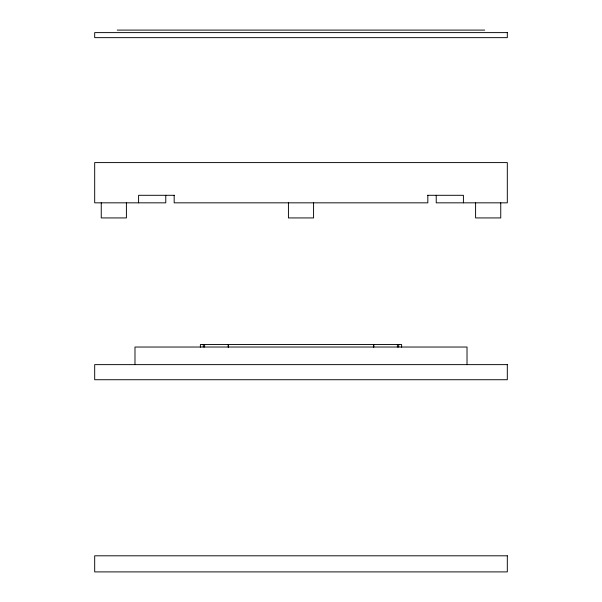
<?xml version="1.0" encoding="UTF-8"?>
<svg xmlns="http://www.w3.org/2000/svg" width="602" height="602" viewBox="0 0 602 602"><rect width="100%" height="100%" fill="white"/><g stroke="black" fill="none" stroke-linecap="round" stroke-linejoin="round"><path stroke-width="0.9" d="M117.277 30.1L484.723 30.1M174.407 195.296L138.595 195.296L138.595 202.836M427.593 195.296L463.405 195.296L463.405 202.836M500.751 202.836L500.751 217.932L475.595 217.932L475.595 202.836M467.017 364.631L467.017 347.03L134.983 347.03L134.983 364.631M436.224 195.296L436.224 202.836L507.313 202.836L507.313 162.593L94.687 162.593L94.687 202.836L165.776 202.836L165.776 195.296M427.834 195.296L427.834 202.836L174.166 202.836L174.166 195.296M401.617 347.173L401.617 344.51L200.383 344.51L200.383 347.173M398.705 344.51L398.705 347.03M397.403 344.51L397.403 347.03M373.827 344.51L373.827 347.03M373.511 344.51L373.511 347.173M313.574 202.836L313.574 217.932L288.426 217.932L288.426 202.836M228.489 344.51L228.489 347.173M228.173 344.51L228.173 347.03M204.597 344.51L204.597 347.03M203.295 344.51L203.295 347.03M126.405 202.836L126.405 217.932L101.249 217.932L101.249 202.836M507.313 32.613L94.687 32.613L94.687 37.648L507.313 37.648L507.313 32.613M507.313 364.631L94.687 364.631L94.687 379.727L507.313 379.727L507.313 364.631M507.313 555.804L94.687 555.804L94.687 571.9L507.313 571.9L507.313 555.804"/></g></svg>
